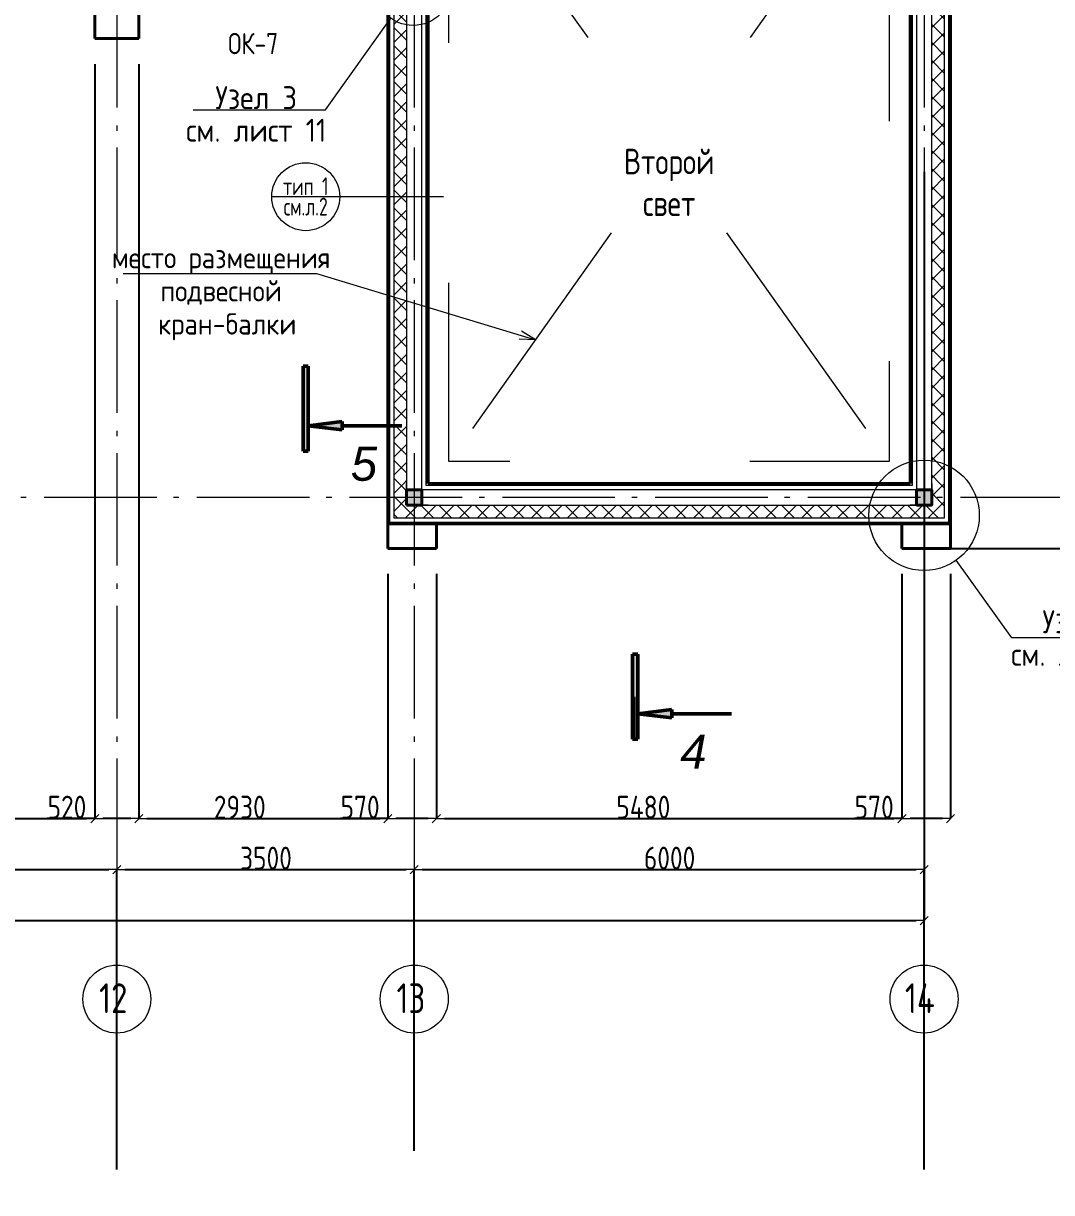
# Model space of a CAD drawing. Header units: millimetres. Extents: x -60256 to 201272, y 21388 to 77592.
# Drawn here: x 11779 to 23880, y 49277 to 63034 of the extents above; entities that cross this region are included whole.
import ezdxf
from ezdxf.enums import TextEntityAlignment as Align

# ---------------------------------------------------------------- set-up
doc = ezdxf.new("R2010")
doc.units = ezdxf.units.MM
doc.header["$MEASUREMENT"] = 0
doc.linetypes.add('Double Dashed', pattern=[1797.222233, 1325, -211.666656, 63.333344, -197.222233])
doc.linetypes.add('Штриховая', pattern=[5644.444466, 2822.222233, -2822.222233])
for name, color, linetype, lineweight in [('0_Ном._пера__99', 7, 'Continuous', 40), ('колонны_Ном._пера__94', 252, 'Continuous', 13), ('колонны_Ном._пера__99', 7, 'Continuous', 40), ('марки окон дверей_Ном._пера__96', 7, 'Continuous', 13), ('оси_Ном._пера__96', 7, 'Continuous', 13), ('оси_Ном._пера__97', 7, 'Continuous', 20), ('отделка_Ном._пера__99', 7, 'Continuous', 40), ('разрезы_Ном._пера__100', 7, 'Continuous', 50), ('разрезы_Ном._пера__96', 7, 'Continuous', 13), ('разрезы_Ном._пера__97', 7, 'Continuous', 20), ('стены наруж_Ном._пера__96', 7, 'Continuous', 13), ('стены наруж_Ном._пера__99', 7, 'Continuous', 40), ('текст_Ном._пера__99', 7, 'Continuous', 40), ('узлы_Ном._пера__96', 7, 'Continuous', 13), ('чертеж_Ном._пера__96', 7, 'Continuous', 13), ('чертеж_Ном._пера__97', 7, 'Continuous', 20)]:
    doc.layers.add(name, color=color, linetype=linetype, lineweight=lineweight)
for name, color, linetype in [('колонны', 7, 'Continuous'), ('марки окон дверей', 7, 'Continuous'), ('оси', 7, 'Continuous'), ('отделка', 7, 'Continuous'), ('размеры', 7, 'Continuous'), ('размеры внутр', 7, 'Continuous'), ('разрезы', 7, 'Continuous'), ('стены наруж', 7, 'Continuous'), ('узлы', 7, 'Continuous')]:
    doc.layers.add(name, color=color, linetype=linetype)
doc.styles.add('СГЕНЕРИР_СТИЛЬ_3', font='gost_2_304-81_type.ttf')
doc.styles.add('СГЕНЕРИР_СТИЛЬ_5', font='CS_Gost2304.shx')
doc.styles.add('СГЕНЕРИР_СТИЛЬ_7', font='ariali.ttf')
doc.styles.add('СГЕНЕРИР_СТИЛЬ_9', font='isocp.shx')
doc.dimstyles.new('СГЕНЕРИР_СТИЛЬ__1', dxfattribs={"dimtxt": 270.000005, "dimasz": 95, "dimexe": 0.18, "dimexo": 0, "dimgap": 0.09, "dimtad": 1, "dimtih": 1, "dimtoh": 1, "dimdec": 0, "dimzin": 0, "dimdsep": 46, "dimtxsty": 'СГЕНЕРИР_СТИЛЬ_3', "dimblk": 'ARROWHEAD_6', "dimblk1": 'ARROWHEAD_6', "dimblk2": 'ARROWHEAD_6', "dimcen": 0.09, "dimclrd": 7, "dimclre": 7, "dimclrt": 98, "dimadec": 0, "dimazin": 0, "dimtfac": 1, "dimtdec": 4, "dimtmove": 0, "dimatfit": 3, "dimfxl": 1, "dimtolj": 1, "dimtzin": 0, "dimarcsym": 0})
doc.dimstyles.new('СГЕНЕРИР_СТИЛЬ__13', dxfattribs={"dimtxt": 270.000005, "dimasz": 95, "dimexe": 0.18, "dimexo": 300, "dimgap": 0.09, "dimtad": 1, "dimtih": 1, "dimtoh": 1, "dimdec": 0, "dimzin": 0, "dimdsep": 46, "dimtxsty": 'СГЕНЕРИР_СТИЛЬ_3', "dimblk": 'ARROWHEAD_6', "dimblk1": 'ARROWHEAD_6', "dimblk2": 'ARROWHEAD_6', "dimcen": 0.09, "dimclrd": 7, "dimclre": 7, "dimclrt": 98, "dimadec": 0, "dimazin": 0, "dimtfac": 1, "dimtdec": 4, "dimtmove": 0, "dimatfit": 3, "dimfxl": 1, "dimtolj": 1, "dimtzin": 0, "dimarcsym": 0})
doc.dimstyles.new('СГЕНЕРИР_СТИЛЬ__14', dxfattribs={"dimtxt": 270.000005, "dimasz": 95, "dimexe": 0.18, "dimexo": 300, "dimgap": 0.09, "dimtad": 1, "dimdec": 0, "dimzin": 0, "dimdsep": 46, "dimtxsty": 'СГЕНЕРИР_СТИЛЬ_3', "dimblk": 'ARROWHEAD_6', "dimblk1": 'ARROWHEAD_6', "dimblk2": 'ARROWHEAD_6', "dimcen": 0.09, "dimclrd": 7, "dimclre": 7, "dimclrt": 98, "dimadec": 0, "dimazin": 0, "dimtfac": 1, "dimtdec": 4, "dimtmove": 0, "dimatfit": 3, "dimfxl": 1, "dimtolj": 1, "dimtzin": 0, "dimarcsym": 0})
doc.dimstyles.new('СГЕНЕРИР_СТИЛЬ__2', dxfattribs={"dimtxt": 270.000005, "dimasz": 95, "dimexe": 0.18, "dimexo": 0, "dimgap": 0.09, "dimtad": 1, "dimdec": 0, "dimzin": 0, "dimdsep": 46, "dimtxsty": 'СГЕНЕРИР_СТИЛЬ_3', "dimblk": 'ARROWHEAD_6', "dimblk1": 'ARROWHEAD_6', "dimblk2": 'ARROWHEAD_6', "dimcen": 0.09, "dimclrd": 7, "dimclre": 7, "dimclrt": 98, "dimadec": 0, "dimazin": 0, "dimtfac": 1, "dimtdec": 4, "dimtmove": 0, "dimatfit": 3, "dimfxl": 1, "dimtolj": 1, "dimtzin": 0, "dimarcsym": 0})
pattern_1 = [(45, (0, 0), (-106.06602, 106.06602), []), (135, (0, 0), (106.06602, 106.06602), [])]

# ---------------------------------------------------------------- blocks, each defined once
blk = doc.blocks.new('Стена_1_1', base_point=(16379, 57146))
at = {"layer": 'отделка_Ном._пера__99', "linetype": 'Continuous', "flags": 128}
for points in [[(16069, 57146), (16069, 56856)], [(16639, 57146), (16069, 57146)], [(16639, 56856), (16639, 57146)], [(16069, 56856), (16639, 56856)]]:
    blk.add_lwpolyline(points, dxfattribs=at)
blk = doc.blocks.new('Стена_2_1', base_point=(22379, 57146))
at = {"layer": 'отделка_Ном._пера__99', "linetype": 'Continuous', "flags": 128}
for points in [[(22119, 57146), (22119, 56856)], [(22689, 57146), (22119, 57146)], [(22689, 56856), (22689, 57146)], [(22119, 56856), (22689, 56856)]]:
    blk.add_lwpolyline(points, dxfattribs=at)
blk = doc.blocks.new('Стена_9_1', base_point=(12879, 63566))
at = {"layer": 'отделка_Ном._пера__99', "linetype": 'Continuous', "flags": 128}
for points in [[(12619, 63566), (12619, 62856)], [(13139, 63566), (12619, 63566)], [(13139, 62856), (13139, 63566)], [(12619, 62856), (13139, 62856)]]:
    blk.add_lwpolyline(points, dxfattribs=at)
blk = doc.blocks.new('Стена_11_1', base_point=(16379, 57456))
at = {"layer": 'стены наруж_Ном._пера__96', "linetype": 'Continuous'}
h = blk.add_hatch(dxfattribs=at)
h.set_pattern_fill('УТЕПЛИТ_МЕЛКИЙ_0001', color=256, style=0, pattern_type=2)
h.set_pattern_definition(pattern_1)
h.paths.add_polyline_path([(16139, 63581), (16139, 63546), (16289, 63546), (16289, 63581)])
h = blk.add_hatch(dxfattribs=at)
h.set_pattern_fill('УТЕПЛИТ_МЕЛКИЙ_0001', color=256, style=0, pattern_type=2)
h.set_pattern_definition(pattern_1)
h.paths.add_polyline_path([(16139, 63546), (16139, 63366), (16289, 63366), (16289, 63546)])
h = blk.add_hatch(dxfattribs=at)
h.set_pattern_fill('УТЕПЛИТ_МЕЛКИЙ_0001', color=256, style=0, pattern_type=2)
h.set_pattern_definition(pattern_1)
h.paths.add_polyline_path([(16089, 63216), (16089, 63366), (16069, 63366), (16069, 63216)])
h = blk.add_hatch(dxfattribs=at)
h.set_pattern_fill('УТЕПЛИТ_МЕЛКИЙ_0001', color=256, style=0, pattern_type=2)
h.set_pattern_definition(pattern_1)
h.paths.add_polyline_path([(16139, 63216), (16139, 63366), (16089, 63366), (16089, 63216)])
h = blk.add_hatch(dxfattribs=at)
h.set_pattern_fill('УТЕПЛИТ_МЕЛКИЙ_0001', color=256, style=0, pattern_type=2)
h.set_pattern_definition(pattern_1)
h.paths.add_polyline_path([(16289, 63216), (16289, 63366), (16139, 63366), (16139, 63216)])
h = blk.add_hatch(dxfattribs=at)
h.set_pattern_fill('УТЕПЛИТ_МЕЛКИЙ_0001', color=256, style=0, pattern_type=2)
h.set_pattern_definition(pattern_1)
h.paths.add_polyline_path([(16139, 63216), (16139, 57621), (16289, 57621), (16289, 63216)])
h = blk.add_hatch(dxfattribs=at)
h.set_pattern_fill('УТЕПЛИТ_МЕЛКИЙ_0001', color=256, style=0, pattern_type=2)
h.set_pattern_definition(pattern_1)
h.paths.add_polyline_path([(16139, 57621), (16139, 57216), (16289, 57366), (16289, 57621)])
for p, q in [((16089, 63581), (16089, 63546)), ((16139, 63581), (16139, 63546)), ((16289, 63581), (16289, 63546)), ((16469, 63546), (16469, 63581)), ((16519, 63546), (16519, 63581)), ((16089, 63546), (16089, 63366)), ((16139, 63546), (16139, 63366)), ((16289, 63366), (16289, 63546)), ((16469, 63546), (16469, 63366)), ((16519, 63366), (16519, 63546)), ((16089, 63366), (16069, 63366)), ((16139, 63366), (16089, 63366)), ((16289, 63366), (16289, 57621)), ((16469, 57621), (16469, 63366)), ((16519, 57621), (16519, 63366)), ((16069, 63216), (16089, 63216)), ((16069, 63166), (16089, 63166)), ((16089, 63216), (16139, 63216)), ((16089, 63166), (16089, 57621)), ((16139, 63216), (16139, 57621)), ((16089, 57621), (16089, 57166)), ((16139, 57621), (16139, 57216)), ((16289, 57366), (16289, 57621)), ((16289, 57621), (16289, 57366)), ((16469, 57546), (16469, 57621)), ((16519, 57596), (16519, 57621))]:
    blk.add_line(p, q, dxfattribs=at)
at = {"layer": 'стены наруж_Ном._пера__99', "linetype": 'Continuous', "flags": 128}
for points in [[(16069, 63581), (16089, 63581)], [(16069, 63581), (16069, 63546)], [(16089, 63581), (16119, 63581)], [(16544, 57621), (16544, 63581)], [(16069, 63146), (16069, 57146)]]:
    blk.add_lwpolyline(points, dxfattribs=at)
blk = doc.blocks.new('Стена_12_1', base_point=(22379, 57456))
at = {"layer": 'стены наруж_Ном._пера__96', "linetype": 'Continuous'}
h = blk.add_hatch(dxfattribs=at)
h.set_pattern_fill('УТЕПЛИТ_МЕЛКИЙ_0001', color=256, style=0, pattern_type=2)
h.set_pattern_definition(pattern_1)
h.paths.add_polyline_path([(16139, 57216), (16544, 57216), (16544, 57366), (16289, 57366)])
h = blk.add_hatch(dxfattribs=at)
h.set_pattern_fill('УТЕПЛИТ_МЕЛКИЙ_0001', color=256, style=0, pattern_type=2)
h.set_pattern_definition(pattern_1)
h.paths.add_polyline_path([(16544, 57216), (22214, 57216), (22214, 57366), (16544, 57366)])
h = blk.add_hatch(dxfattribs=at)
h.set_pattern_fill('УТЕПЛИТ_МЕЛКИЙ_0001', color=256, style=0, pattern_type=2)
h.set_pattern_definition(pattern_1)
h.paths.add_polyline_path([(22214, 57216), (22619, 57216), (22469, 57366), (22214, 57366)])
for p, q in [((16544, 57546), (16469, 57546)), ((16544, 57596), (16519, 57596)), ((22214, 57596), (16544, 57596)), ((22214, 57546), (16544, 57546)), ((22239, 57596), (22214, 57596)), ((22289, 57546), (22214, 57546)), ((16544, 57366), (16289, 57366)), ((16289, 57366), (16544, 57366)), ((16544, 57366), (22214, 57366)), ((22469, 57366), (22214, 57366)), ((22214, 57366), (22469, 57366)), ((16089, 57166), (16544, 57166)), ((16139, 57216), (16544, 57216)), ((16544, 57216), (22214, 57216)), ((16544, 57166), (22214, 57166)), ((22214, 57216), (22619, 57216)), ((22214, 57166), (22669, 57166))]:
    blk.add_line(p, q, dxfattribs=at)
at = {"layer": 'стены наруж_Ном._пера__99', "linetype": 'Continuous', "flags": 128}
for points in [[(22214, 57621), (16544, 57621)], [(16069, 57146), (22689, 57146)]]:
    blk.add_lwpolyline(points, dxfattribs=at)
blk = doc.blocks.new('Колонна_18_1', base_point=(22379, 57456))
at = {"layer": 'колонны_Ном._пера__94', "linetype": 'Continuous'}
blk.add_hatch(color=256, dxfattribs=at).paths.add_polyline_path([(22289, 57366), (22469, 57366), (22469, 57546), (22289, 57546)])
at = {"layer": 'колонны_Ном._пера__99', "linetype": 'Continuous', "flags": 128}
blk.add_lwpolyline([(22289, 57366), (22469, 57366), (22469, 57546), (22289, 57546)], close=True, dxfattribs=at)
blk = doc.blocks.new('Колонна_19_1', base_point=(16379, 57456))
at = {"layer": 'колонны_Ном._пера__94', "linetype": 'Continuous'}
blk.add_hatch(color=256, dxfattribs=at).paths.add_polyline_path([(16289, 57366), (16469, 57366), (16469, 57546), (16289, 57546)])
at = {"layer": 'колонны_Ном._пера__99', "linetype": 'Continuous', "flags": 128}
blk.add_lwpolyline([(16289, 57366), (16469, 57366), (16469, 57546), (16289, 57546)], close=True, dxfattribs=at)
blk = doc.blocks.new('Стандартный маркер сетки_11')
at = {"layer": 'оси_Ном._пера__96', "linetype": 'Double Dashed'}
for p, q in [((900, 0), (20403, 0)), ((20403, 0), (21303, 0))]:
    blk.add_line(p, q, dxfattribs=at)
blk.add_point((20403, 0), dxfattribs=at)
blk.add_point((20403, 0), dxfattribs=at)
at = {"layer": 'оси_Ном._пера__97', "linetype": 'Continuous'}
blk.add_circle((21703, 0), 400, dxfattribs=at)
at = {"layer": 'оси_Ном._пера__96', "style": 'СГЕНЕРИР_СТИЛЬ_3'}
blk.add_attdef('AC_MarkerText_1', text='', height=350, rotation=90, dxfattribs=at).set_placement((21973, -209), align=Align.BOTTOM_LEFT)
blk = doc.blocks.new('Стандартный маркер сетки_12')
at = {"layer": 'оси_Ном._пера__96', "linetype": 'Double Dashed'}
for p, q in [((900, 0), (20403, 0)), ((20403, 0), (21303, 0))]:
    blk.add_line(p, q, dxfattribs=at)
blk.add_point((20403, 0), dxfattribs=at)
blk.add_point((20403, 0), dxfattribs=at)
at = {"layer": 'оси_Ном._пера__97', "linetype": 'Continuous'}
blk.add_circle((21703, 0), 400, dxfattribs=at)
at = {"layer": 'оси_Ном._пера__96', "style": 'СГЕНЕРИР_СТИЛЬ_3'}
blk.add_attdef('AC_MarkerText_1', text='', height=350, rotation=90, dxfattribs=at).set_placement((21973, -209), align=Align.BOTTOM_LEFT)
blk = doc.blocks.new('Стандартный маркер сетки_13')
at = {"layer": 'оси_Ном._пера__96', "linetype": 'Double Dashed'}
for p, q in [((900, 0), (20403, 0)), ((20403, 0), (21303, 0))]:
    blk.add_line(p, q, dxfattribs=at)
blk.add_point((20403, 0), dxfattribs=at)
blk.add_point((20403, 0), dxfattribs=at)
at = {"layer": 'оси_Ном._пера__97', "linetype": 'Continuous'}
blk.add_circle((21703, 0), 400, dxfattribs=at)
at = {"layer": 'оси_Ном._пера__96', "style": 'СГЕНЕРИР_СТИЛЬ_3'}
blk.add_attdef('AC_MarkerText_1', text='', height=350, rotation=90, dxfattribs=at).set_placement((21973, -226), align=Align.BOTTOM_LEFT)
blk = doc.blocks.new('Стандартный маркер сетки_14')
at = {"layer": 'оси_Ном._пера__96', "linetype": 'Double Dashed'}
blk.add_line((900, 0), (76535, 0), dxfattribs=at)
at = {"layer": 'оси_Ном._пера__96', "style": 'СГЕНЕРИР_СТИЛЬ_3'}
for tag, p in [('AC_MarkerText_1_1', (-244, 270)), ('AC_MarkerText_1_2', (77991, 270))]:
    blk.add_attdef(tag, text='', height=350, rotation=180, dxfattribs=at).set_placement(p, align=Align.BOTTOM_LEFT)
blk = doc.blocks.new('Номер помещения 16_14')
at = {"layer": 'марки окон дверей_Ном._пера__96', "insert": (-316, 19), "char_height": 250, "attachment_point": 4, "style": 'СГЕНЕРИР_СТИЛЬ_5'}
blk.add_mtext('{ОК-7}', dxfattribs=at)
blk = doc.blocks.new('Ломаная_1_1', base_point=(24967, 55804))
at = {"layer": 'узлы_Ном._пера__96', "linetype": 'Continuous', "flags": 128}
blk.add_lwpolyline([(24967, 55804), (23411, 55804), (22757, 56717)], dxfattribs=at)
at = {"layer": 'узлы_Ном._пера__96', "linetype": 'Continuous'}
blk.add_circle((22379, 57246), 650, dxfattribs=at)
blk = doc.blocks.new('ARROWHEAD_6')
at = {"color": 0, "linetype": 'Continuous', "lineweight": 0}
for p, q in [((0, 0), (-1, 0)), ((-0.5, -0.5), (0.5, 0.5))]:
    blk.add_line(p, q, dxfattribs=at)
blk = doc.blocks.new('*D795')
at = {"layer": 'Defpoints', "color": 0, "linetype": 'Continuous', "transparency": 16777216}
for p in [(22379, 61287), (-45271, 53854), (22379, 52477)]:
    blk.add_point(p, dxfattribs=at)
at = {"layer": 'размеры', "color": 7, "linetype": 'Continuous', "lineweight": -2, "transparency": 16777216}
for p, q in [((22379, 61287), (22379, 52477)), ((-45271, 53854), (-45271, 52477)), ((-45176, 52477), (22284, 52477))]:
    blk.add_line(p, q, dxfattribs=at)
at = {"layer": 'размеры', "color": 7, "linetype": 'Continuous', "lineweight": -2, "transparency": 16777216, "xscale": 95, "yscale": 95, "zscale": 95, "rotation": 180}
blk.add_blockref('ARROWHEAD_6', (-45271, 52477), dxfattribs=at)
at = {"layer": 'размеры', "color": 7, "linetype": 'Continuous', "lineweight": -2, "transparency": 16777216, "xscale": 95, "yscale": 95, "zscale": 95}
blk.add_blockref('ARROWHEAD_6', (22379, 52477), dxfattribs=at)
at = {"layer": 'размеры', "color": 98, "linetype": 'Continuous', "transparency": 16777216, "insert": (-11433, 52612), "char_height": 270, "attachment_point": 5, "style": 'СГЕНЕРИР_СТИЛЬ_3'}
blk.add_mtext('\\A1;67650', dxfattribs=at)
blk = doc.blocks.new('*D809')
at = {"layer": 'Defpoints', "color": 0, "linetype": 'Continuous', "transparency": 16777216}
for p in [(12879, 53077), (12879, 49550), (6879, 49277)]:
    blk.add_point(p, dxfattribs=at)
at = {"layer": 'размеры', "color": 7, "linetype": 'Continuous', "lineweight": -2, "transparency": 16777216}
for p, q in [((6879, 49277), (6879, 53077)), ((6974, 53077), (12784, 53077)), ((12879, 49550), (12879, 53077))]:
    blk.add_line(p, q, dxfattribs=at)
at = {"layer": 'размеры', "color": 7, "linetype": 'Continuous', "lineweight": -2, "transparency": 16777216, "xscale": 95, "yscale": 95, "zscale": 95, "rotation": 180}
blk.add_blockref('ARROWHEAD_6', (6879, 53077), dxfattribs=at)
at = {"layer": 'размеры', "color": 7, "linetype": 'Continuous', "lineweight": -2, "transparency": 16777216, "xscale": 95, "yscale": 95, "zscale": 95}
blk.add_blockref('ARROWHEAD_6', (12879, 53077), dxfattribs=at)
at = {"layer": 'размеры', "color": 98, "linetype": 'Continuous', "transparency": 16777216, "insert": (9884, 53212), "char_height": 270, "attachment_point": 5, "style": 'СГЕНЕРИР_СТИЛЬ_3'}
blk.add_mtext('\\A1;6000', dxfattribs=at)
blk = doc.blocks.new('*D810')
at = {"layer": 'Defpoints', "color": 0, "linetype": 'Continuous', "transparency": 16777216}
for p in [(16379, 53077), (16379, 49769), (12879, 49550)]:
    blk.add_point(p, dxfattribs=at)
at = {"layer": 'размеры', "color": 7, "linetype": 'Continuous', "lineweight": -2, "transparency": 16777216}
for p, q in [((12879, 49550), (12879, 53077)), ((12974, 53077), (16284, 53077)), ((16379, 49769), (16379, 53077))]:
    blk.add_line(p, q, dxfattribs=at)
at = {"layer": 'размеры', "color": 7, "linetype": 'Continuous', "lineweight": -2, "transparency": 16777216, "xscale": 95, "yscale": 95, "zscale": 95, "rotation": 180}
blk.add_blockref('ARROWHEAD_6', (12879, 53077), dxfattribs=at)
at = {"layer": 'размеры', "color": 7, "linetype": 'Continuous', "lineweight": -2, "transparency": 16777216, "xscale": 95, "yscale": 95, "zscale": 95}
blk.add_blockref('ARROWHEAD_6', (16379, 53077), dxfattribs=at)
at = {"layer": 'размеры', "color": 98, "linetype": 'Continuous', "transparency": 16777216, "insert": (14634, 53212), "char_height": 270, "attachment_point": 5, "style": 'СГЕНЕРИР_СТИЛЬ_3'}
blk.add_mtext('\\A1;3500', dxfattribs=at)
blk = doc.blocks.new('*D811')
at = {"layer": 'Defpoints', "color": 0, "linetype": 'Continuous', "transparency": 16777216}
for p in [(22379, 53077), (16379, 49769), (22379, 49550)]:
    blk.add_point(p, dxfattribs=at)
at = {"layer": 'размеры', "color": 7, "linetype": 'Continuous', "lineweight": -2, "transparency": 16777216}
for p, q in [((16379, 49769), (16379, 53077)), ((16474, 53077), (22284, 53077)), ((22379, 49550), (22379, 53077))]:
    blk.add_line(p, q, dxfattribs=at)
at = {"layer": 'размеры', "color": 7, "linetype": 'Continuous', "lineweight": -2, "transparency": 16777216, "xscale": 95, "yscale": 95, "zscale": 95, "rotation": 180}
blk.add_blockref('ARROWHEAD_6', (16379, 53077), dxfattribs=at)
at = {"layer": 'размеры', "color": 7, "linetype": 'Continuous', "lineweight": -2, "transparency": 16777216, "xscale": 95, "yscale": 95, "zscale": 95}
blk.add_blockref('ARROWHEAD_6', (22379, 53077), dxfattribs=at)
at = {"layer": 'размеры', "color": 98, "linetype": 'Continuous', "transparency": 16777216, "insert": (19384, 53212), "char_height": 270, "attachment_point": 5, "style": 'СГЕНЕРИР_СТИЛЬ_3'}
blk.add_mtext('\\A1;6000', dxfattribs=at)
blk = doc.blocks.new('*D812')
at = {"layer": 'Defpoints', "color": 0, "linetype": 'Continuous', "transparency": 16777216}
for p in [(24769, 57456), (25933, 57456), (22689, 56856)]:
    blk.add_point(p, dxfattribs=at)
at = {"layer": 'размеры', "color": 7, "linetype": 'Continuous', "lineweight": -2, "transparency": 16777216}
for p, q in [((24769, 57456), (25933, 57456)), ((25933, 57361), (25933, 56951)), ((22689, 56856), (25933, 56856)), ((25933, 56856), (25933, 56547))]:
    blk.add_line(p, q, dxfattribs=at)
at = {"layer": 'размеры', "color": 7, "linetype": 'Continuous', "lineweight": -2, "transparency": 16777216, "xscale": 95, "yscale": 95, "zscale": 95}
for p, rotation in [((25933, 57456), 90), ((25933, 56856), 270)]:
    blk.add_blockref('ARROWHEAD_6', p, dxfattribs=dict(at, rotation=rotation))
at = {"layer": 'размеры', "color": 98, "linetype": 'Continuous', "transparency": 16777216, "insert": (25692, 56547), "char_height": 270, "attachment_point": 5, "rotation": 90, "style": 'СГЕНЕРИР_СТИЛЬ_3'}
blk.add_mtext('\\A1;600', dxfattribs=at)
blk = doc.blocks.new('*D975')
at = {"layer": 'Defpoints', "color": 0, "linetype": 'Continuous', "transparency": 16777216}
for p in [(7139, 62856), (12619, 62856), (12619, 53677)]:
    blk.add_point(p, dxfattribs=at)
at = {"layer": 'размеры внутр', "color": 7, "linetype": 'Continuous', "lineweight": -2, "transparency": 16777216}
for p, q in [((7139, 62556), (7139, 53677)), ((12619, 62556), (12619, 53677)), ((7234, 53677), (12524, 53677))]:
    blk.add_line(p, q, dxfattribs=at)
at = {"layer": 'размеры внутр', "color": 7, "linetype": 'Continuous', "lineweight": -2, "transparency": 16777216, "xscale": 95, "yscale": 95, "zscale": 95, "rotation": 180}
blk.add_blockref('ARROWHEAD_6', (7139, 53677), dxfattribs=at)
at = {"layer": 'размеры внутр', "color": 7, "linetype": 'Continuous', "lineweight": -2, "transparency": 16777216, "xscale": 95, "yscale": 95, "zscale": 95}
blk.add_blockref('ARROWHEAD_6', (12619, 53677), dxfattribs=at)
at = {"layer": 'размеры внутр', "color": 98, "linetype": 'Continuous', "transparency": 16777216, "insert": (9575, 53812), "char_height": 270, "attachment_point": 5, "style": 'СГЕНЕРИР_СТИЛЬ_3'}
blk.add_mtext('\\A1;5480', dxfattribs=at)
blk = doc.blocks.new('*D976')
at = {"layer": 'Defpoints', "color": 0, "linetype": 'Continuous', "transparency": 16777216}
for p in [(12619, 62856), (13139, 62856), (13139, 53677)]:
    blk.add_point(p, dxfattribs=at)
at = {"layer": 'размеры внутр', "color": 7, "linetype": 'Continuous', "lineweight": -2, "transparency": 16777216}
for p, q in [((12619, 62556), (12619, 53677)), ((13139, 62556), (13139, 53677)), ((12619, 53677), (12061, 53677)), ((13044, 53677), (12714, 53677))]:
    blk.add_line(p, q, dxfattribs=at)
at = {"layer": 'размеры внутр', "color": 7, "linetype": 'Continuous', "lineweight": -2, "transparency": 16777216, "xscale": 95, "yscale": 95, "zscale": 95, "rotation": 180}
blk.add_blockref('ARROWHEAD_6', (12619, 53677), dxfattribs=at)
at = {"layer": 'размеры внутр', "color": 7, "linetype": 'Continuous', "lineweight": -2, "transparency": 16777216, "xscale": 95, "yscale": 95, "zscale": 95}
blk.add_blockref('ARROWHEAD_6', (13139, 53677), dxfattribs=at)
at = {"layer": 'размеры внутр', "color": 98, "linetype": 'Continuous', "transparency": 16777216, "insert": (12292, 53812), "char_height": 270, "attachment_point": 5, "style": 'СГЕНЕРИР_СТИЛЬ_3'}
blk.add_mtext('\\A1;520', dxfattribs=at)
blk = doc.blocks.new('*D977')
at = {"layer": 'Defpoints', "color": 0, "linetype": 'Continuous', "transparency": 16777216}
for p in [(13139, 62856), (16069, 56856), (16069, 53677)]:
    blk.add_point(p, dxfattribs=at)
at = {"layer": 'размеры внутр', "color": 7, "linetype": 'Continuous', "lineweight": -2, "transparency": 16777216}
for p, q in [((13139, 62556), (13139, 53677)), ((16069, 56556), (16069, 53677)), ((13234, 53677), (15974, 53677))]:
    blk.add_line(p, q, dxfattribs=at)
at = {"layer": 'размеры внутр', "color": 7, "linetype": 'Continuous', "lineweight": -2, "transparency": 16777216, "xscale": 95, "yscale": 95, "zscale": 95, "rotation": 180}
blk.add_blockref('ARROWHEAD_6', (13139, 53677), dxfattribs=at)
at = {"layer": 'размеры внутр', "color": 7, "linetype": 'Continuous', "lineweight": -2, "transparency": 16777216, "xscale": 95, "yscale": 95, "zscale": 95}
blk.add_blockref('ARROWHEAD_6', (16069, 53677), dxfattribs=at)
at = {"layer": 'размеры внутр', "color": 98, "linetype": 'Continuous', "transparency": 16777216, "insert": (14326, 53812), "char_height": 270, "attachment_point": 5, "style": 'СГЕНЕРИР_СТИЛЬ_3'}
blk.add_mtext('\\A1;2930', dxfattribs=at)
blk = doc.blocks.new('*D978')
at = {"layer": 'Defpoints', "color": 0, "linetype": 'Continuous', "transparency": 16777216}
for p in [(16069, 56856), (16639, 56856), (16639, 53677)]:
    blk.add_point(p, dxfattribs=at)
at = {"layer": 'размеры внутр', "color": 7, "linetype": 'Continuous', "lineweight": -2, "transparency": 16777216}
for p, q in [((16069, 56556), (16069, 53677)), ((16639, 56556), (16639, 53677)), ((16069, 53677), (15511, 53677)), ((16544, 53677), (16164, 53677))]:
    blk.add_line(p, q, dxfattribs=at)
at = {"layer": 'размеры внутр', "color": 7, "linetype": 'Continuous', "lineweight": -2, "transparency": 16777216, "xscale": 95, "yscale": 95, "zscale": 95, "rotation": 180}
blk.add_blockref('ARROWHEAD_6', (16069, 53677), dxfattribs=at)
at = {"layer": 'размеры внутр', "color": 7, "linetype": 'Continuous', "lineweight": -2, "transparency": 16777216, "xscale": 95, "yscale": 95, "zscale": 95}
blk.add_blockref('ARROWHEAD_6', (16639, 53677), dxfattribs=at)
at = {"layer": 'размеры внутр', "color": 98, "linetype": 'Continuous', "transparency": 16777216, "insert": (15742, 53812), "char_height": 270, "attachment_point": 5, "style": 'СГЕНЕРИР_СТИЛЬ_3'}
blk.add_mtext('\\A1;570', dxfattribs=at)
blk = doc.blocks.new('*D979')
at = {"layer": 'Defpoints', "color": 0, "linetype": 'Continuous', "transparency": 16777216}
for p in [(16639, 56856), (22119, 56856), (22119, 53677)]:
    blk.add_point(p, dxfattribs=at)
at = {"layer": 'размеры внутр', "color": 7, "linetype": 'Continuous', "lineweight": -2, "transparency": 16777216}
for p, q in [((16639, 56556), (16639, 53677)), ((22119, 56556), (22119, 53677)), ((16734, 53677), (22024, 53677))]:
    blk.add_line(p, q, dxfattribs=at)
at = {"layer": 'размеры внутр', "color": 7, "linetype": 'Continuous', "lineweight": -2, "transparency": 16777216, "xscale": 95, "yscale": 95, "zscale": 95, "rotation": 180}
blk.add_blockref('ARROWHEAD_6', (16639, 53677), dxfattribs=at)
at = {"layer": 'размеры внутр', "color": 7, "linetype": 'Continuous', "lineweight": -2, "transparency": 16777216, "xscale": 95, "yscale": 95, "zscale": 95}
blk.add_blockref('ARROWHEAD_6', (22119, 53677), dxfattribs=at)
at = {"layer": 'размеры внутр', "color": 98, "linetype": 'Continuous', "transparency": 16777216, "insert": (19075, 53812), "char_height": 270, "attachment_point": 5, "style": 'СГЕНЕРИР_СТИЛЬ_3'}
blk.add_mtext('\\A1;5480', dxfattribs=at)
blk = doc.blocks.new('*D980')
at = {"layer": 'Defpoints', "color": 0, "linetype": 'Continuous', "transparency": 16777216}
for p in [(22119, 56856), (22689, 56856), (22689, 53677)]:
    blk.add_point(p, dxfattribs=at)
at = {"layer": 'размеры внутр', "color": 7, "linetype": 'Continuous', "lineweight": -2, "transparency": 16777216}
for p, q in [((22119, 56556), (22119, 53677)), ((22689, 56556), (22689, 53677)), ((22119, 53677), (21561, 53677)), ((22594, 53677), (22214, 53677))]:
    blk.add_line(p, q, dxfattribs=at)
at = {"layer": 'размеры внутр', "color": 7, "linetype": 'Continuous', "lineweight": -2, "transparency": 16777216, "xscale": 95, "yscale": 95, "zscale": 95, "rotation": 180}
blk.add_blockref('ARROWHEAD_6', (22119, 53677), dxfattribs=at)
at = {"layer": 'размеры внутр', "color": 7, "linetype": 'Continuous', "lineweight": -2, "transparency": 16777216, "xscale": 95, "yscale": 95, "zscale": 95}
blk.add_blockref('ARROWHEAD_6', (22689, 53677), dxfattribs=at)
at = {"layer": 'размеры внутр', "color": 98, "linetype": 'Continuous', "transparency": 16777216, "insert": (21792, 53812), "char_height": 270, "attachment_point": 5, "style": 'СГЕНЕРИР_СТИЛЬ_3'}
blk.add_mtext('\\A1;570', dxfattribs=at)
blk = doc.blocks.new('*D981')
at = {"layer": 'Defpoints', "color": 0, "linetype": 'Continuous', "transparency": 16777216}
for p in [(25073, 65456), (25280, 65456), (22689, 56856)]:
    blk.add_point(p, dxfattribs=at)
at = {"layer": 'размеры внутр', "color": 7, "linetype": 'Continuous', "lineweight": -2, "transparency": 16777216}
for p, q in [((24980, 65456), (25073, 65456)), ((25073, 65361), (25073, 61475)), ((25073, 56951), (25073, 60819)), ((22989, 56856), (25073, 56856))]:
    blk.add_line(p, q, dxfattribs=at)
at = {"layer": 'размеры внутр', "color": 7, "linetype": 'Continuous', "lineweight": -2, "transparency": 16777216, "xscale": 95, "yscale": 95, "zscale": 95}
for p, rotation in [((25073, 65456), 90), ((25073, 56856), 270)]:
    blk.add_blockref('ARROWHEAD_6', p, dxfattribs=dict(at, rotation=rotation))
at = {"layer": 'размеры внутр', "color": 98, "linetype": 'Continuous', "transparency": 16777216, "insert": (25073, 61147), "char_height": 270, "attachment_point": 5, "rotation": 90, "style": 'СГЕНЕРИР_СТИЛЬ_3'}
blk.add_mtext('\\A1;8600', dxfattribs=at)
blk = doc.blocks.new('Плоскость сечения_4_1', base_point=(18979, 54611))
at = {"layer": 'разрезы_Ном._пера__100', "linetype": 'Continuous'}
for points in [[(19009, 54611), (19009, 55611), (18949, 55611), (18949, 54611)], [(19409, 54861), (19409, 54961), (19009, 54911)]]:
    blk.add_hatch(color=256, dxfattribs=at).paths.add_polyline_path(points)
for p, q in [((19009, 55611), (18949, 55611)), ((18949, 55611), (18949, 54611)), ((19009, 54611), (19009, 55611)), ((19409, 54961), (19009, 54911)), ((19009, 54911), (19409, 54861)), ((19409, 54861), (19409, 54961)), ((19409, 54911), (20113, 54911)), ((18949, 54611), (19009, 54611))]:
    blk.add_line(p, q, dxfattribs=at)
at = {"layer": 'разрезы_Ном._пера__96', "linetype": 'Continuous'}
blk.add_line((18979, 54611), (18979, 55111), dxfattribs=at)
at = {"layer": 'разрезы_Ном._пера__97', "insert": (19509, 54463), "char_height": 400, "attachment_point": 4, "style": 'СГЕНЕРИР_СТИЛЬ_7'}
blk.add_mtext('{4}', dxfattribs=at)
blk = doc.blocks.new('Плоскость сечения_5_1', base_point=(15102, 76956))
at = {"layer": 'разрезы_Ном._пера__100', "linetype": 'Continuous'}
for points in [[(15132, 58001), (15132, 59001), (15072, 59001), (15072, 58001)], [(15532, 58251), (15532, 58351), (15132, 58301)]]:
    blk.add_hatch(color=256, dxfattribs=at).paths.add_polyline_path(points)
for p, q in [((15132, 59001), (15072, 59001)), ((15072, 59001), (15072, 58001)), ((15132, 58001), (15132, 59001)), ((15532, 58351), (15132, 58301)), ((15532, 58251), (15532, 58351)), ((15132, 58301), (15532, 58251)), ((15532, 58301), (16235, 58301)), ((15072, 58001), (15132, 58001))]:
    blk.add_line(p, q, dxfattribs=at)
at = {"layer": 'разрезы_Ном._пера__97', "insert": (15632, 57850), "char_height": 400, "attachment_point": 4, "style": 'СГЕНЕРИР_СТИЛЬ_7'}
blk.add_mtext('{5}', dxfattribs=at)
blk = doc.blocks.new('Стена_73_1', base_point=(22379, 71856))
at = {"layer": 'стены наруж_Ном._пера__96', "linetype": 'Continuous'}
h = blk.add_hatch(dxfattribs=at)
h.set_pattern_fill('УТЕПЛИТ_МЕЛКИЙ_0001', color=256, style=0, pattern_type=2)
h.set_pattern_definition(pattern_1)
h.paths.add_polyline_path([(22619, 57621), (22619, 63366), (22469, 63366), (22469, 57621)])
h = blk.add_hatch(dxfattribs=at)
h.set_pattern_fill('УТЕПЛИТ_МЕЛКИЙ_0001', color=256, style=0, pattern_type=2)
h.set_pattern_definition(pattern_1)
h.paths.add_polyline_path([(22619, 57216), (22619, 57621), (22469, 57621), (22469, 57366)])
for p, q in [((22239, 63366), (22239, 57621)), ((22289, 63366), (22289, 57621)), ((22469, 57621), (22469, 63366)), ((22619, 57621), (22619, 63366)), ((22669, 57621), (22669, 63366)), ((22239, 57621), (22239, 57596)), ((22289, 57621), (22289, 57546)), ((22469, 57621), (22469, 57366)), ((22469, 57366), (22469, 57621)), ((22619, 57216), (22619, 57621)), ((22669, 57166), (22669, 57621))]:
    blk.add_line(p, q, dxfattribs=at)
at = {"layer": 'стены наруж_Ном._пера__99', "linetype": 'Continuous', "flags": 128}
for points in [[(22214, 66156), (22214, 57621)], [(22689, 57146), (22689, 66156)]]:
    blk.add_lwpolyline(points, dxfattribs=at)
blk = doc.blocks.new('Ломаная_4_1', base_point=(13779, 62019))
at = {"layer": 'узлы_Ном._пера__96', "linetype": 'Continuous', "flags": 128}
blk.add_lwpolyline([(13779, 62019), (15334, 62019), (16105, 63095)], dxfattribs=at)
at = {"layer": 'узлы_Ном._пера__96', "linetype": 'Continuous'}
blk.add_circle((16367, 63461), 450, dxfattribs=at)
blk = doc.blocks.new('Ломаная_5_1', base_point=(12952, 60093))
at = {"layer": 'узлы_Ном._пера__96', "linetype": 'Continuous'}
for q in [(17612, 59317), (17641, 59413)]:
    blk.add_line((17805, 59311), q, dxfattribs=at)
at = {"layer": 'узлы_Ном._пера__96', "linetype": 'Continuous', "flags": 128}
blk.add_lwpolyline([(12952, 60093), (15230, 60093), (17805, 59311)], dxfattribs=at)

msp = doc.modelspace()

# ---------------------------------------------------------------- linework, layer by layer
at = {"layer": 'чертеж_Ном._пера__96', "linetype": 'Штриховая'}
for p, q in [((16787.02213, 65170.38768), (21966.59361, 57878.31154)), ((21966.59361, 65170.38768), (16787.02213, 57878.31154))]:
    msp.add_line(p, q, dxfattribs=at)
at = {"layer": 'чертеж_Ном._пера__96', "linetype": 'Continuous'}
msp.add_line((16724.17951, 60995.46723), (14701.80171, 60995.46723), dxfattribs=at)
at = {"layer": 'чертеж_Ном._пера__96', "linetype": 'Штриховая', "flags": 128}
msp.add_lwpolyline([(16787.02213, 65170.38768), (21966.59361, 65170.38768), (21966.59361, 57878.31154), (16787.02213, 57878.31154)], close=True, dxfattribs=at)
at = {"layer": 'чертеж_Ном._пера__97', "linetype": 'Continuous'}
msp.add_circle((15101.80171, 60995.46723), 400, dxfattribs=at)

# ---------------------------------------------------------------- block references
at = {"layer": 'колонны'}
for name, p in [('Колонна_19_1', (16378.99723, 57455.66051)), ('Колонна_18_1', (22378.99723, 57455.66051))]:
    msp.add_blockref(name, p, dxfattribs=at)
at = {"layer": 'марки окон дверей', "color": 102, "linetype": 'Continuous', "lineweight": 15, "zscale": 1000}
msp.add_blockref('Номер помещения 16_14', (14503.44181, 62777.45685), dxfattribs=at)
at = {"layer": 'оси', "color": 251, "linetype": 'Continuous', "lineweight": 13}
ref = msp.add_blockref('Стандартный маркер сетки_11', (12878.99723, 73257.10001), dxfattribs=dict(at, zscale=1000, rotation=270))
ref.add_attrib('AC_MarkerText_1', '12', dxfattribs={"color": 7, "linetype": 'Continuous', "lineweight": 13, "height": 350, "rotation": 360, "style": 'СГЕНЕРИР_СТИЛЬ_3'}).set_placement((12670.26844, 51284.03631), align=Align.BOTTOM_LEFT)
ref = msp.add_blockref('Стандартный маркер сетки_12', (16378.99723, 73257.10001), dxfattribs=dict(at, zscale=1000, rotation=270))
ref.add_attrib('AC_MarkerText_1', '13', dxfattribs={"color": 7, "linetype": 'Continuous', "lineweight": 13, "height": 350, "rotation": 360, "style": 'СГЕНЕРИР_СТИЛЬ_3'}).set_placement((16170.26844, 51284.03631), align=Align.BOTTOM_LEFT)
ref = msp.add_blockref('Стандартный маркер сетки_13', (22378.99723, 73257.10001), dxfattribs=dict(at, zscale=1000, rotation=270))
ref.add_attrib('AC_MarkerText_1', '14', dxfattribs={"color": 7, "linetype": 'Continuous', "lineweight": 13, "height": 350, "rotation": 360, "style": 'СГЕНЕРИР_СТИЛЬ_3'}).set_placement((22153.29955, 51284.03631), align=Align.BOTTOM_LEFT)
at = {"layer": 'оси', "color": 251, "linetype": 'Continuous', "lineweight": 13, "zscale": 1000, "rotation": 180}
msp.add_blockref('Стандартный маркер сетки_14', (26830.04628, 57455.66051), dxfattribs=at)
at = {"layer": 'отделка'}
for name, p in [('Стена_9_1', (12878.99723, 63565.66051)), ('Стена_1_1', (16378.99723, 57145.66051)), ('Стена_2_1', (22378.99723, 57145.66051))]:
    msp.add_blockref(name, p, dxfattribs=at)
at = {"layer": 'разрезы'}
for name, p in [('Плоскость сечения_4_1', (18978.99723, 54611.42601)), ('Плоскость сечения_5_1', (15101.80171, 76955.78756))]:
    msp.add_blockref(name, p, dxfattribs=at)
at = {"layer": 'стены наруж'}
for name, p in [('Стена_73_1', (22378.99723, 71855.66051)), ('Стена_11_1', (16378.99723, 57455.66051)), ('Стена_12_1', (22378.99723, 57455.66051))]:
    msp.add_blockref(name, p, dxfattribs=at)
at = {"layer": 'узлы', "linetype": 'Continuous'}
for name, p in [('Ломаная_4_1', (13778.72513, 62018.55753)), ('Ломаная_5_1', (12951.93418, 60093.0785)), ('Ломаная_1_1', (24967.0934, 55803.70592))]:
    msp.add_blockref(name, p, dxfattribs=at)

# ---------------------------------------------------------------- texts
at = {"layer": '0_Ном._пера__99', "linetype": 'Continuous', "insert": (15101.80171, 60998.72554), "char_height": 210, "attachment_point": 5, "line_spacing_factor": 0.687573, "style": 'СГЕНЕРИР_СТИЛЬ_3'}
msp.add_mtext('{\\W0.900000x;тип 1\\Pсм.л.2}', dxfattribs=at)
at = {"layer": 'текст_Ном._пера__99', "linetype": 'Continuous', "insert": (19378.99723, 61163.44269), "char_height": 300, "attachment_point": 5, "line_spacing_factor": 0.981818, "style": 'СГЕНЕРИР_СТИЛЬ_3'}
msp.add_mtext('{Второй\\Pсвет}', dxfattribs=at)
at = {"layer": 'узлы_Ном._пера__96', "linetype": 'Continuous', "attachment_point": 5, "style": 'СГЕНЕРИР_СТИЛЬ_9'}
for s, insert, char_height, line_spacing_factor in [('{Узел 3\\Pсм. лист 11}', (14518.62764, 61968.77004), 270, 0.851613), ('{место размещения\\Pподвесной\\P кран-балки}', (14106.56512, 59853.97879), 250, 0.935719), ('{Узел 1\\Pсм. лист 11}', (24227.1909, 55801.7841), 270, 0.851613)]:
    msp.add_mtext(s, dxfattribs=dict(at, insert=insert, char_height=char_height, line_spacing_factor=line_spacing_factor))

# ---------------------------------------------------------------- dimensions: what is measured, and where the dimension line sits
at = {"layer": 'размеры', "linetype": 'Continuous'}
for base, p1, p2, picture, middle in [((22378.99723, 52476.8359), (-45271.00277, 53853.93666), (22378.99723, 61286.94103), '*D795', (-11433.0617, 52476.8359)), ((12878.99723, 53076.8359), (6878.99723, 49276.87128), (12878.99723, 49550.4292), '*D809', (9883.74654, 53076.8359)), ((16378.99723, 53076.8359), (12878.99723, 49550.4292), (16378.99723, 49769.27554), '*D810', (14633.74654, 53076.8359)), ((22378.99723, 53076.8359), (16378.99723, 49769.27554), (22378.99723, 49550.4292), '*D811', (19383.74654, 53076.8359))]:
    dim = msp.add_linear_dim(base=base, p1=p1, p2=p2, dimstyle='СГЕНЕРИР_СТИЛЬ__1', dxfattribs=at)
    dim.commit()
    dim.dimension.update_dxf_attribs({"geometry": picture, "text_midpoint": middle, "dimtype": 160})
dim = msp.add_linear_dim(base=(25932.86562, 57455.66051), p1=(22688.99723, 56855.66051), p2=(24768.56018, 57455.66051), angle=90, dimstyle='СГЕНЕРИР_СТИЛЬ__2', dxfattribs=at)
dim.commit()
dim.dimension.update_dxf_attribs({"geometry": '*D812', "text_midpoint": (25691.60776, 56547.47031), "dimtype": 160, "text_rotation": 90})
at = {"layer": 'размеры внутр', "linetype": 'Continuous'}
dim = msp.add_linear_dim(base=(25073.27474, 65455.66051), p1=(22688.99723, 56855.66051), p2=(25280.47583, 65455.66051), angle=90, dimstyle='СГЕНЕРИР_СТИЛЬ__14', dxfattribs=at)
dim.commit()
dim.dimension.update_dxf_attribs({"geometry": '*D981', "text_midpoint": (25073.27474, 61147.31888), "dimtype": 160, "text_rotation": 90})
for base, p1, p2, picture, middle in [((12618.99723, 53676.8359), (7138.99723, 62855.66051), (12618.99723, 62855.66051), '*D975', (9574.80039, 53676.8359)), ((13138.99723, 53676.8359), (12618.99723, 62855.66051), (13138.99723, 62855.66051), '*D976', (12292.38223, 53676.8359)), ((16068.99723, 53676.8359), (13138.99723, 62855.66051), (16068.99723, 56855.66051), '*D977', (14325.9823, 53676.8359)), ((16638.99723, 53676.8359), (16068.99723, 56855.66051), (16638.99723, 56855.66051), '*D978', (15742.38223, 53676.8359)), ((22118.99723, 53676.8359), (16638.99723, 56855.66051), (22118.99723, 56855.66051), '*D979', (19074.80039, 53676.8359)), ((22688.99723, 53676.8359), (22118.99723, 56855.66051), (22688.99723, 56855.66051), '*D980', (21792.38223, 53676.8359))]:
    dim = msp.add_linear_dim(base=base, p1=p1, p2=p2, dimstyle='СГЕНЕРИР_СТИЛЬ__13', dxfattribs=at)
    dim.commit()
    dim.dimension.update_dxf_attribs({"geometry": picture, "text_midpoint": middle, "dimtype": 160})

doc.saveas('drawing.dxf')
